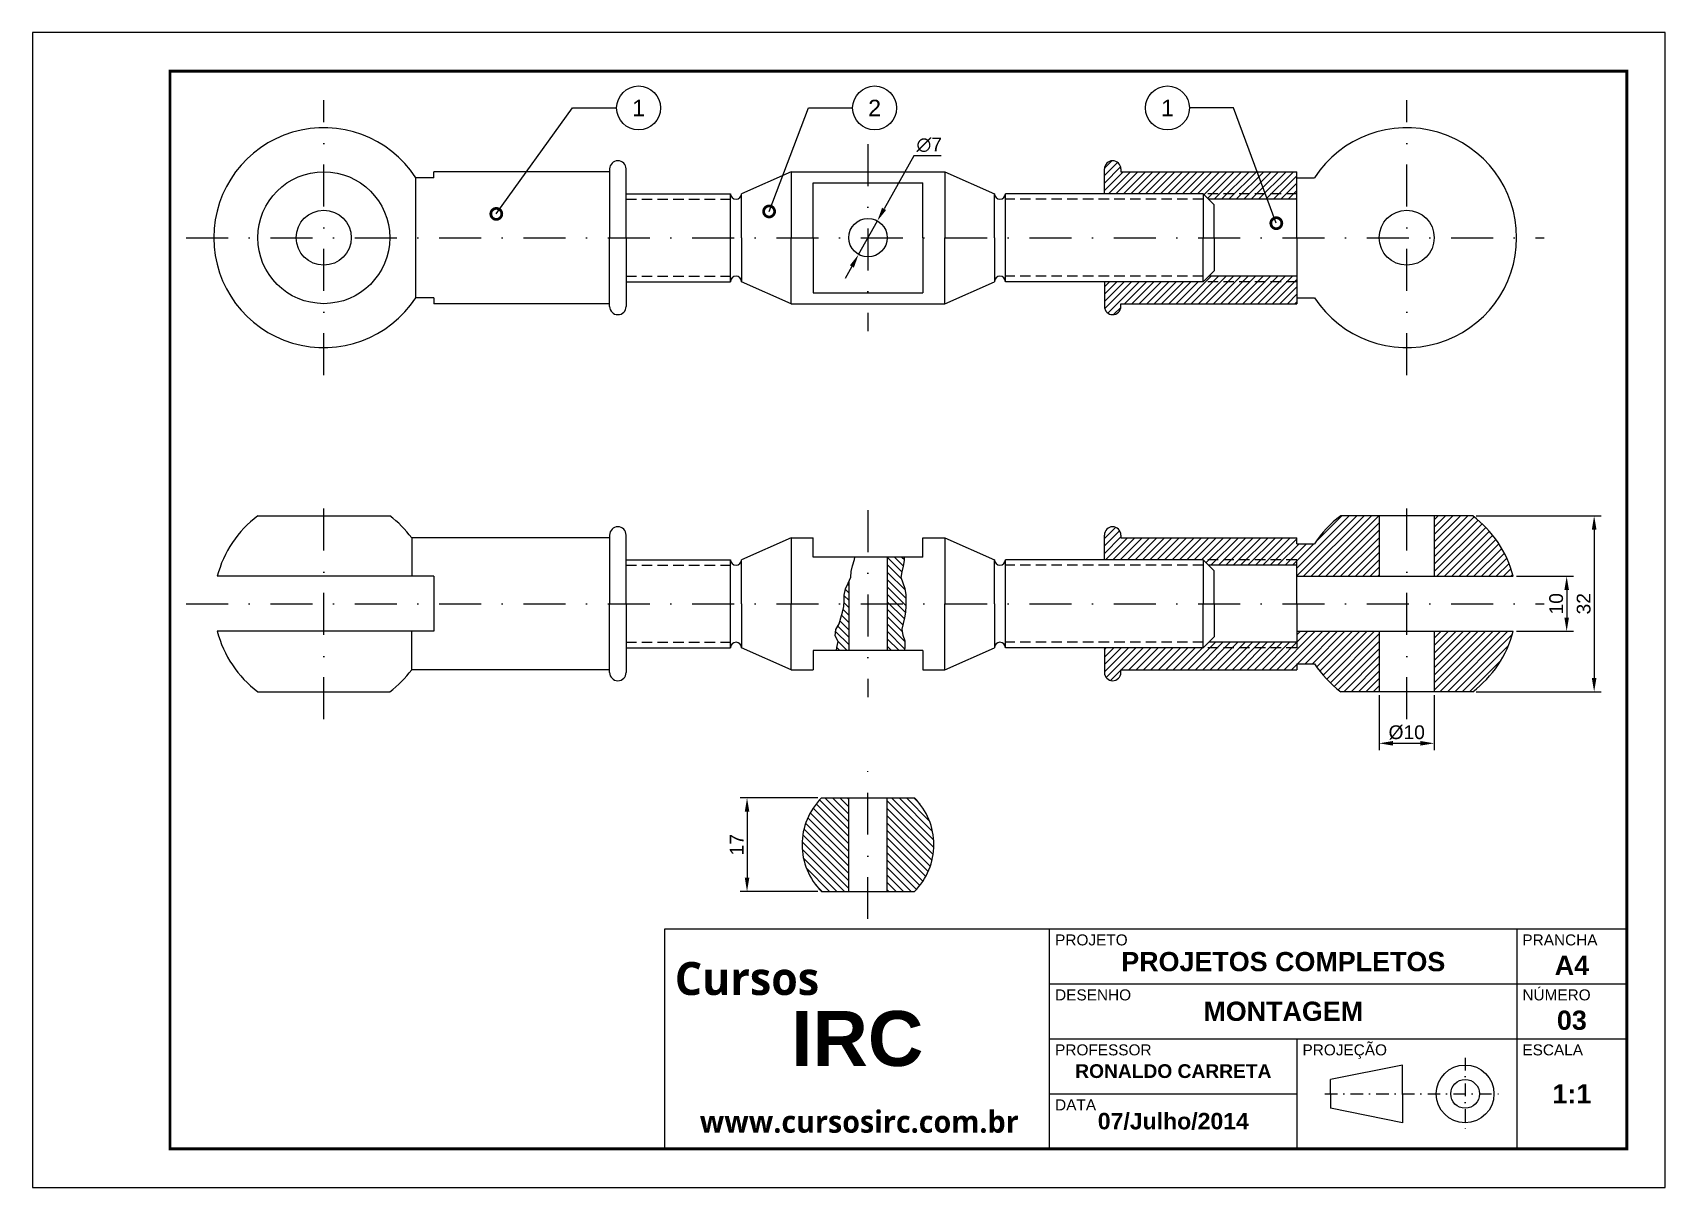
# Paper-space layout 'Layout1' of a CAD drawing. Header units: millimetres. Extents: x -50 to 247, y 24 to 234.
# The model-space entities are those that its viewports show. They can reach past a viewport. Long polylines and large blocks are cut down to what shows.
import ezdxf
from ezdxf import colors
from ezdxf.entities.mleader import LeaderData, LeaderLine
from ezdxf.enums import TextEntityAlignment as Align
from ezdxf.math import Vec2, Vec3

# ---------------------------------------------------------------- set-up
doc = ezdxf.new("R2010")
doc.units = ezdxf.units.MM
doc.header["$LTSCALE"] = 0.3
doc.linetypes.add('DASHDOTX2', pattern=[50.8, 25.4, -12.7, 0, -12.7])
doc.linetypes.add('HIDDEN', pattern=[9.525, 6.35, -3.175])
for name, color, linetype in [('centro', 42, 'DASHDOTX2'), ('contorno', 5, 'Continuous'), ('cotas', 7, 'Continuous'), ('hachura', 103, 'Continuous'), ('texto', 40, 'Continuous'), ('tracejado', 253, 'HIDDEN')]:
    doc.layers.add(name, color=color, linetype=linetype)
doc.styles.get("Standard").update_dxf_attribs({"font": 'arial.ttf'})
doc.styles.add('texto', font='arial.ttf')
doc.dimstyles.new('Annotative', dxfattribs={"dimscale": 0, "dimtxt": 2.5, "dimasz": 2.5, "dimexe": 1.25, "dimexo": 0.625, "dimtad": 1, "dimtoh": 1, "dimtxsty": 'Standard', "dimcen": 2.5, "dimclrt": 3, "dimadec": 0, "dimazin": 0, "dimtfac": 1, "dimtmove": 0, "dimatfit": 3, "dimfxl": 1, "dimarcsym": 0})

# ---------------------------------------------------------------- blocks, each defined once
blk = doc.blocks.new('*D1')
at = {"layer": 'cotas', "color": 0, "lineweight": -2, "transparency": 16777216}
for p, q in [((91.87, 36.17), (77.71, 36.17)), ((78.96, 33.67), (78.96, 21.67)), ((91.87, 19.17), (77.71, 19.17))]:
    blk.add_line(p, q, dxfattribs=at)
at = {"layer": 'cotas', "color": 0, "transparency": 16777216}
for points in [[(78.55, 33.67), (79.38, 33.67), (78.96, 36.17)], [(78.55, 21.67), (79.38, 21.67), (78.96, 19.17)]]:
    blk.add_solid(points, dxfattribs=at)
at = {"layer": 'Defpoints', "color": 0, "transparency": 16777216}
for p in [(92.49, 36.17), (78.96, 19.17), (92.49, 19.17)]:
    blk.add_point(p, dxfattribs=at)
at = {"layer": 'cotas', "color": 3, "transparency": 16777216, "insert": (77.08, 27.67), "char_height": 2.5, "attachment_point": 5, "rotation": 90}
blk.add_mtext('17', dxfattribs=at)
blk = doc.blocks.new('*D2')
at = {"layer": 'cotas', "color": 0, "lineweight": -2, "transparency": 16777216}
for p, q in [((193.96, 54.87), (193.96, 44.86)), ((203.96, 54.87), (203.96, 44.86)), ((196.46, 46.11), (201.46, 46.11))]:
    blk.add_line(p, q, dxfattribs=at)
at = {"layer": 'cotas', "color": 0, "transparency": 16777216}
for points in [[(196.46, 46.53), (196.46, 45.7), (193.96, 46.11)], [(201.46, 46.53), (201.46, 45.7), (203.96, 46.11)]]:
    blk.add_solid(points, dxfattribs=at)
at = {"layer": 'Defpoints', "color": 0, "transparency": 16777216}
for p in [(193.96, 55.49), (203.96, 55.49), (203.96, 46.11)]:
    blk.add_point(p, dxfattribs=at)
at = {"layer": 'cotas', "color": 3, "transparency": 16777216, "insert": (198.96, 48.08), "char_height": 2.5, "attachment_point": 5}
blk.add_mtext('%%C10', dxfattribs=at)
blk = doc.blocks.new('*D3')
at = {"layer": 'cotas', "color": 0, "lineweight": -2, "transparency": 16777216}
for p, q in [((218.95, 76.49), (229.31, 76.49)), ((228.06, 73.99), (228.06, 68.99)), ((218.95, 66.49), (229.31, 66.49))]:
    blk.add_line(p, q, dxfattribs=at)
at = {"layer": 'cotas', "color": 0, "transparency": 16777216}
for points in [[(227.64, 73.99), (228.48, 73.99), (228.06, 76.49)], [(227.64, 68.99), (228.48, 68.99), (228.06, 66.49)]]:
    blk.add_solid(points, dxfattribs=at)
at = {"layer": 'Defpoints', "color": 0, "transparency": 16777216}
for p in [(218.33, 76.49), (218.33, 66.49), (228.06, 66.49)]:
    blk.add_point(p, dxfattribs=at)
at = {"layer": 'cotas', "color": 3, "transparency": 16777216, "insert": (226.16, 71.49), "char_height": 2.5, "attachment_point": 5, "rotation": 90}
blk.add_mtext('10', dxfattribs=at)
blk = doc.blocks.new('*D4')
at = {"layer": 'cotas', "color": 0, "lineweight": -2, "transparency": 16777216}
for p, q in [((211.59, 87.49), (234.31, 87.49)), ((233.06, 84.99), (233.06, 57.99)), ((211.59, 55.49), (234.31, 55.49))]:
    blk.add_line(p, q, dxfattribs=at)
at = {"layer": 'cotas', "color": 0, "transparency": 16777216}
for points in [[(232.64, 84.99), (233.48, 84.99), (233.06, 87.49)], [(232.64, 57.99), (233.48, 57.99), (233.06, 55.49)]]:
    blk.add_solid(points, dxfattribs=at)
at = {"layer": 'Defpoints', "color": 0, "transparency": 16777216}
for p in [(210.96, 87.49), (210.96, 55.49), (233.06, 55.49)]:
    blk.add_point(p, dxfattribs=at)
at = {"layer": 'cotas', "color": 3, "transparency": 16777216, "insert": (231.16, 71.49), "char_height": 2.5, "attachment_point": 5, "rotation": 90}
blk.add_mtext('32', dxfattribs=at)
blk = doc.blocks.new('*D5')
at = {"layer": 'cotas', "color": 0, "lineweight": -2, "transparency": 16777216}
for p, q in [((109.3, 152.98), (103.89, 143.31)), ((114.28, 152.98), (109.3, 152.98)), ((99.25, 135.01), (102.67, 141.12)), ((98.03, 132.83), (96.81, 130.65))]:
    blk.add_line(p, q, dxfattribs=at)
at = {"layer": 'cotas', "color": 0, "transparency": 16777216}
for points in [[(103.53, 143.51), (104.26, 143.1), (102.67, 141.12)], [(97.67, 133.04), (98.4, 132.63), (99.25, 135.01)]]:
    blk.add_solid(points, dxfattribs=at)
at = {"layer": 'Defpoints', "color": 0, "transparency": 16777216}
for p in [(102.67, 141.12), (99.25, 135.01)]:
    blk.add_point(p, dxfattribs=at)
at = {"layer": 'cotas', "color": 3, "transparency": 16777216, "insert": (112.11, 154.95), "char_height": 2.5, "attachment_point": 5}
blk.add_mtext('∅7', dxfattribs=at)
blk = doc.blocks.new('_TagCircle')
at = {"color": 0, "linetype": 'ByBlock', "lineweight": -2, "transparency": 16777216}
blk.add_circle((0, 0), 4, dxfattribs=at)
at = {"layer": 'cotas', "color": 0, "transparency": 16777216}
blk.add_attdef('TAGNUMBER', text='', height=3, dxfattribs=at).set_placement((0, -1.5), align=Align.CENTER)
blk = doc.blocks.new('_DotSmall')
at = {"color": 0, "linetype": 'ByBlock', "const_width": 0.5}
blk.add_lwpolyline([(-0.0625, 0, 1), (0.0625, 0, 1)], format="xyb", close=True, dxfattribs=at)

msp = doc.modelspace()

# ---------------------------------------------------------------- hatches: boundary and pattern name
at = {"layer": 'hachura'}
h = msp.add_hatch(dxfattribs=at)
h.set_pattern_fill('ANSI31', color=256, scale=0.3)
h.paths.add_polyline_path([(178.963, 150.069), (146.963, 150.069), (146.963, 150.569, 0.4142136), (145.463, 152.069, 0.4142136), (143.963, 150.569), (143.963, 146.069), (161.963, 146.069), (178.963, 146.069)])
h.paths.add_polyline_path([(178.963, 146.069), (161.963, 146.069), (162.963, 145.069), (178.963, 145.069)])
h.paths.add_polyline_path([(178.963, 131.069), (162.963, 131.069), (161.963, 130.069), (178.963, 130.069)])
h.paths.add_polyline_path([(178.963, 130.069), (161.963, 130.069), (143.963, 130.069), (143.963, 125.569, 0.4142136), (145.463, 124.069, 0.4142136), (146.963, 125.569), (146.963, 126.069), (178.963, 126.069)])
h = msp.add_hatch(dxfattribs=at)
h.set_pattern_fill('ANSI31', color=256, scale=0.3)
h.paths.add_polyline_path([(193.963, 87.491), (186.963, 87.491, 0.0878214), (182.2, 82.399), (178.963, 82.399), (178.963, 83.491), (146.963, 83.491), (146.963, 83.991, 0.4142136), (145.463, 85.491, 0.4142136), (143.963, 83.991), (143.963, 79.491), (161.963, 79.491), (178.963, 79.491), (178.963, 76.491), (193.963, 76.491)])
h.paths.add_polyline_path([(178.963, 79.491), (161.963, 79.491), (162.963, 78.491), (178.963, 78.491)], flags=17)
h.paths.add_polyline_path([(210.963, 87.491), (203.963, 87.491), (203.963, 76.491), (218.328, 76.491, 0.1702712)])
h.paths.add_polyline_path([(218.328, 66.491), (203.963, 66.491), (203.963, 55.491), (210.963, 55.491, 0.1702712)])
h.paths.add_polyline_path([(193.963, 66.491), (178.963, 66.491), (178.963, 63.491), (161.963, 63.491), (143.963, 63.491), (143.963, 58.991, 0.4142136), (145.463, 57.491, 0.4142136), (146.963, 58.991), (146.963, 59.491), (178.963, 59.491), (178.963, 60.582), (182.2, 60.582, 0.0878214), (186.963, 55.491), (193.963, 55.491)])
h.paths.add_polyline_path([(178.963, 64.491), (162.963, 64.491), (161.963, 63.491), (178.963, 63.491)], flags=17)
h = msp.add_hatch(dxfattribs=at)
h.set_pattern_fill('ANSI31', color=256, scale=0.3, angle=90)
h.set_pattern_definition([(135, (0, -25.7223), (-0.673519, -0.673519), [])])
h.paths.add_polyline_path([(107.741, 74.192), (107.342, 75.228), (107.023, 76.264), (107.183, 77.299), (107.422, 78.335), (107.582, 79.371), (107.63, 79.991), (104.463, 79.991), (104.463, 71.491), (107.901, 71.491), (107.901, 73.156)])
h.paths.add_polyline_path([(107.662, 68.934), (107.821, 69.97), (107.901, 71.085), (107.901, 71.491), (104.463, 71.491), (104.463, 62.991), (107.648, 62.991), (107.741, 63.596), (107.741, 64.711), (107.342, 65.747), (107.183, 66.862), (107.422, 67.898)])
h.paths.add_polyline_path([(97.463, 75.45), (97.368, 75.228), (96.889, 74.192), (96.65, 73.077), (96.65, 72.041), (96.607, 71.491), (97.463, 71.491)])
h.paths.add_polyline_path([(97.463, 71.491), (96.607, 71.491), (96.57, 71.005), (96.331, 69.97), (96.011, 68.934), (95.692, 67.819), (95.134, 66.783), (94.974, 65.667), (95.533, 64.632), (95.293, 63.516), (95.253, 62.991), (97.463, 62.991)])
h = msp.add_hatch(dxfattribs=at)
h.set_pattern_fill('ANSI31', color=256, scale=0.3, angle=90)
h.set_pattern_definition([(135, (0, -16.1661), (-0.673519, -0.673519), [])])
h.paths.add_polyline_path([(92.493, 36.174, 0.1993636), (88.963, 27.674), (97.463, 27.674), (97.463, 36.174)])
h.paths.add_polyline_path([(88.963, 27.674, 0.1993636), (92.493, 19.174), (97.463, 19.174), (97.463, 27.674)])
h.paths.add_polyline_path([(104.463, 27.674), (104.463, 19.174), (109.434, 19.174, 0.1993636), (112.963, 27.674)])
h.paths.add_polyline_path([(104.463, 36.174), (104.463, 27.674), (112.963, 27.674, 0.1993636), (109.434, 36.174)])

# ---------------------------------------------------------------- linework, layer by layer
at = {"layer": 'centro'}
for p, q in [((1.963, 113.069), (1.963, 163.069)), ((198.963, 113.069), (198.963, 163.069)), ((100.963, 155.069), (100.963, 121.069)), ((-23.037, 138.069), (223.963, 138.069)), ((1.963, 50.491), (1.963, 92.491)), ((198.963, 50.491), (198.963, 92.491)), ((100.963, 88.491), (100.963, 54.491)), ((-23.037, 71.491), (223.963, 71.491)), ((100.963, 14.174), (100.963, 41.174))]:
    msp.add_line(p, q, dxfattribs=at)
at = {"layer": 'contorno'}
for p, q in [((55.463, 152.069), (55.463, 152.069)), ((145.463, 152.069), (145.463, 152.069)), ((18.726, 127.16), (18.726, 148.977)), ((21.963, 148.977), (18.726, 148.977)), ((53.963, 150.069), (21.963, 150.069)), ((21.963, 148.977), (21.963, 150.069)), ((53.963, 150.569), (53.963, 138.069)), ((56.963, 138.069), (56.963, 150.569)), ((86.963, 150.069), (77.963, 146.069)), ((86.963, 150.069), (114.963, 150.069)), ((86.963, 150.069), (86.963, 138.069)), ((114.963, 150.069), (123.963, 146.069)), ((114.963, 150.069), (114.963, 138.069)), ((143.963, 146.069), (143.963, 150.569)), ((146.963, 150.569), (146.963, 150.069)), ((146.963, 150.069), (178.963, 150.069)), ((178.963, 138.069), (178.963, 150.069)), ((178.963, 148.977), (182.2, 148.977)), ((56.963, 146.069), (75.963, 146.069)), ((75.963, 130.069), (75.963, 146.069)), ((77.963, 138.069), (77.963, 146.069)), ((90.963, 138.069), (90.963, 148.069)), ((90.963, 148.069), (110.963, 148.069)), ((110.963, 138.069), (110.963, 148.069)), ((123.963, 138.069), (123.963, 146.069)), ((161.963, 146.069), (125.963, 146.069)), ((125.963, 130.069), (125.963, 146.069)), ((161.963, 146.069), (163.963, 144.069)), ((161.963, 146.069), (161.963, 138.069)), ((178.963, 145.069), (162.963, 145.069)), ((163.963, 138.069), (163.963, 144.069)), ((53.963, 125.569), (53.963, 138.069)), ((56.963, 138.069), (56.963, 125.569)), ((77.963, 138.069), (77.963, 130.069)), ((86.963, 126.069), (86.963, 138.069)), ((90.963, 138.069), (90.963, 128.069)), ((110.963, 138.069), (110.963, 128.069)), ((114.963, 126.069), (114.963, 138.069)), ((123.963, 138.069), (123.963, 130.069)), ((161.963, 130.069), (161.963, 138.069)), ((163.963, 138.069), (163.963, 132.069)), ((178.963, 138.069), (178.963, 126.069)), ((161.963, 130.069), (163.963, 132.069)), ((178.963, 131.069), (162.963, 131.069)), ((56.963, 130.069), (75.963, 130.069)), ((86.963, 126.069), (77.963, 130.069)), ((90.963, 128.069), (110.963, 128.069)), ((114.963, 126.069), (123.963, 130.069)), ((161.963, 130.069), (125.963, 130.069)), ((143.963, 130.069), (143.963, 125.569)), ((21.963, 127.16), (18.726, 127.16)), ((21.963, 127.16), (21.963, 126.069)), ((53.963, 126.069), (21.963, 126.069)), ((86.963, 126.069), (114.963, 126.069)), ((146.963, 126.069), (178.963, 126.069)), ((146.963, 125.569), (146.963, 126.069)), ((178.963, 127.16), (182.2, 127.16)), ((55.463, 124.069), (55.463, 124.069)), ((145.463, 124.069), (145.463, 124.069)), ((-10.037, 87.491), (13.963, 87.491)), ((210.963, 87.491), (186.963, 87.491)), ((193.963, 87.491), (193.963, 76.491)), ((203.963, 87.491), (203.963, 76.491)), ((53.963, 83.491), (17.963, 83.491)), ((17.963, 83.491), (17.963, 76.491)), ((53.963, 83.991), (53.963, 71.491)), ((55.463, 85.491), (55.463, 85.491)), ((56.963, 71.491), (56.963, 83.991)), ((86.963, 83.491), (77.963, 79.491)), ((86.963, 83.491), (90.963, 83.491)), ((86.963, 83.491), (86.963, 71.491)), ((90.963, 79.991), (90.963, 83.491)), ((110.963, 79.991), (110.963, 83.491)), ((110.963, 83.491), (114.963, 83.491)), ((114.963, 83.491), (123.963, 79.491)), ((114.963, 83.491), (114.963, 71.491)), ((143.963, 79.491), (143.963, 83.991)), ((145.463, 85.491), (145.463, 85.491)), ((146.963, 83.991), (146.963, 83.491)), ((146.963, 83.491), (178.963, 83.491)), ((178.963, 82.399), (178.963, 83.491)), ((178.963, 82.399), (182.2, 82.399)), ((56.963, 79.491), (75.963, 79.491)), ((75.963, 63.491), (75.963, 79.491)), ((77.963, 71.491), (77.963, 79.491)), ((110.963, 79.991), (90.963, 79.991)), ((104.463, 79.991), (104.463, 62.991)), ((123.963, 71.491), (123.963, 79.491)), ((161.963, 79.491), (125.963, 79.491)), ((125.963, 63.491), (125.963, 79.491)), ((161.963, 79.491), (163.963, 77.491)), ((161.963, 79.491), (161.963, 71.491)), ((178.963, 78.491), (162.963, 78.491)), ((163.963, 71.491), (163.963, 77.491)), ((178.963, 71.491), (178.963, 79.491)), ((21.963, 76.491), (-17.402, 76.491)), ((21.963, 76.491), (21.963, 66.491)), ((97.463, 75.45), (97.463, 62.991)), ((178.963, 76.491), (218.328, 76.491)), ((53.963, 58.991), (53.963, 71.491)), ((56.963, 71.491), (56.963, 58.991)), ((77.963, 71.491), (77.963, 63.491)), ((86.963, 59.491), (86.963, 71.491)), ((114.963, 59.491), (114.963, 71.491)), ((123.963, 71.491), (123.963, 63.491)), ((161.963, 63.491), (161.963, 71.491)), ((163.963, 71.491), (163.963, 65.491)), ((178.963, 71.491), (178.963, 63.491)), ((21.963, 66.491), (-17.402, 66.491)), ((17.963, 59.491), (17.963, 66.491)), ((161.963, 63.491), (163.963, 65.491)), ((178.963, 66.491), (218.328, 66.491)), ((193.963, 66.491), (193.963, 55.491)), ((203.963, 66.491), (203.963, 55.491)), ((56.963, 63.491), (75.963, 63.491)), ((86.963, 59.491), (77.963, 63.491)), ((90.963, 62.991), (90.963, 59.491)), ((110.963, 62.991), (90.963, 62.991)), ((110.963, 62.991), (110.963, 59.491)), ((114.963, 59.491), (123.963, 63.491)), ((161.963, 63.491), (125.963, 63.491)), ((143.963, 63.491), (143.963, 58.991)), ((178.963, 64.491), (162.963, 64.491)), ((53.963, 59.491), (17.963, 59.491)), ((86.963, 59.491), (90.963, 59.491)), ((110.963, 59.491), (114.963, 59.491)), ((146.963, 59.491), (178.963, 59.491)), ((146.963, 58.991), (146.963, 59.491)), ((178.963, 60.582), (182.2, 60.582)), ((178.963, 60.582), (178.963, 59.491)), ((55.463, 57.491), (55.463, 57.491)), ((145.463, 57.491), (145.463, 57.491)), ((-10.037, 55.491), (13.963, 55.491)), ((210.963, 55.491), (186.963, 55.491)), ((92.493, 36.174), (109.434, 36.174)), ((97.463, 19.174), (97.463, 36.174)), ((104.463, 19.174), (104.463, 36.174)), ((92.493, 19.174), (109.434, 19.174))]:
    msp.add_line(p, q, dxfattribs=at)
for centre, radius in [((1.963, 138.069), 12), ((1.963, 138.069), 5), ((198.963, 138.069), 5), ((100.963, 138.069), 3.5)]:
    msp.add_circle(centre, radius, dxfattribs=at)
for centre, radius, start, end in [((1.963, 138.069), 20, 33.05444, 326.94556), ((198.963, 138.069), 20, 213.05444, 146.94556), ((55.463, 150.569), 1.5, 90, 180), ((55.463, 150.569), 1.5, 0, 90), ((145.463, 150.569), 1.5, 90, 180), ((145.463, 150.569), 1.5, 0, 90), ((76.963, 146.069), 1, 180, 0), ((124.963, 146.069), 1, 180, 0), ((76.963, 130.069), 1, 0, 180), ((124.963, 130.069), 1, 0, 180), ((55.463, 125.569), 1.5, 180, 270), ((55.463, 125.569), 1.5, 270, 0), ((145.463, 125.569), 1.5, 180, 270), ((145.463, 125.569), 1.5, 270, 0), ((1.963, 71.491), 20, 126.8699, 165.52249), ((1.963, 71.491), 20, 36.8699, 53.1301), ((198.963, 71.491), 20, 126.8699, 146.94556), ((198.963, 71.491), 20, 14.47751, 53.1301), ((55.463, 83.991), 1.5, 90, 180), ((55.463, 83.991), 1.5, 0, 90), ((145.463, 83.991), 1.5, 90, 180), ((145.463, 83.991), 1.5, 0, 90), ((76.963, 79.491), 1, 180, 0), ((124.963, 79.491), 1, 180, 0), ((1.963, 71.491), 20, 194.47751, 233.1301), ((198.963, 71.491), 20, 306.8699, 345.52249), ((76.963, 63.491), 1, 0, 180), ((124.963, 63.491), 1, 0, 180), ((1.963, 71.491), 20, 306.8699, 323.1301), ((198.963, 71.491), 20, 213.05444, 233.1301), ((55.463, 58.991), 1.5, 180, 270), ((55.463, 58.991), 1.5, 270, 0), ((145.463, 58.991), 1.5, 180, 270), ((145.463, 58.991), 1.5, 270, 0), ((100.963, 27.674), 12, 134.90053, 225.09947), ((100.963, 27.674), 12, 314.90053, 45.09947)]:
    msp.add_arc(centre, radius, start, end, dxfattribs=at)
at = {"layer": 'hachura'}
for p, q in [((97.847, 76.343), (97.926, 77.379)), ((97.926, 77.379), (98.166, 78.415)), ((98.166, 78.415), (98.485, 79.53)), ((98.485, 79.53), (98.569, 79.991)), ((107.023, 76.264), (107.183, 77.299)), ((107.183, 77.299), (107.422, 78.335)), ((107.422, 78.335), (107.582, 79.371)), ((107.582, 79.371), (107.63, 79.991)), ((96.889, 74.192), (97.368, 75.228)), ((97.368, 75.228), (97.847, 76.343)), ((107.342, 75.228), (107.023, 76.264)), ((107.741, 74.192), (107.342, 75.228)), ((96.57, 71.005), (96.65, 72.041)), ((96.65, 73.077), (96.889, 74.192)), ((96.65, 72.041), (96.65, 73.077)), ((107.901, 73.156), (107.741, 74.192)), ((107.901, 71.085), (107.901, 73.156)), ((95.692, 67.819), (96.011, 68.934)), ((96.011, 68.934), (96.331, 69.97)), ((96.331, 69.97), (96.57, 71.005)), ((107.422, 67.898), (107.662, 68.934)), ((107.662, 68.934), (107.821, 69.97)), ((107.821, 69.97), (107.901, 71.085)), ((94.974, 65.667), (95.134, 66.783)), ((95.533, 64.632), (94.974, 65.667)), ((95.134, 66.783), (95.692, 67.819)), ((107.183, 66.862), (107.422, 67.898)), ((107.342, 65.747), (107.183, 66.862)), ((107.741, 64.711), (107.342, 65.747)), ((95.253, 62.991), (95.293, 63.516)), ((95.293, 63.516), (95.533, 64.632)), ((107.648, 62.991), (107.741, 63.596)), ((107.741, 63.596), (107.741, 64.711))]:
    msp.add_line(p, q, dxfattribs=at)
at = {"layer": 'tracejado'}
for p, q in [((178.963, 146.069), (161.963, 146.069)), ((56.963, 145.069), (75.963, 145.069)), ((161.963, 145.069), (125.963, 145.069)), ((56.963, 131.069), (75.963, 131.069)), ((161.963, 131.069), (125.963, 131.069)), ((178.963, 130.069), (161.963, 130.069)), ((56.963, 78.491), (75.963, 78.491)), ((161.963, 78.491), (125.963, 78.491)), ((178.963, 79.491), (161.963, 79.491)), ((56.963, 64.491), (75.963, 64.491)), ((161.963, 64.491), (125.963, 64.491)), ((178.963, 63.491), (161.963, 63.491))]:
    msp.add_line(p, q, dxfattribs=at)

# ---------------------------------------------------------------- dimensions: what is measured, and where the dimension line sits
at = {"layer": 'cotas'}
dim = msp.add_diameter_dim_2p(p1=(99.255, 135.014), p2=(102.672, 141.123), dimstyle='Annotative', dxfattribs=at)
dim.commit()
dim.dimension.update_dxf_attribs({"geometry": '*D5', "text_midpoint": (112.105, 152.975), "dimtype": 163})
for base, p1, p2, picture, middle in [((233.059, 55.491), (210.963, 87.491), (210.963, 55.491), '*D4', (231.156, 71.491)), ((228.059, 66.491), (218.328, 76.491), (218.328, 66.491), '*D3', (226.157, 71.491)), ((78.963, 19.174), (92.493, 36.174), (92.493, 19.174), '*D1', (77.083, 27.674))]:
    dim = msp.add_linear_dim(base=base, p1=p1, p2=p2, angle=90, dimstyle='Annotative', dxfattribs=at)
    dim.commit()
    dim.dimension.update_dxf_attribs({"geometry": picture, "text_midpoint": middle})
dim = msp.add_linear_dim(base=(203.963, 46.114), p1=(193.963, 55.491), p2=(203.963, 55.491), text='%%C<>', dimstyle='Annotative', dxfattribs=at)
dim.commit()
dim.dimension.update_dxf_attribs({"geometry": '*D2', "text_midpoint": (198.963, 48.085)})

# ---------------------------------------------------------------- leaders
ml = msp.add_multileader_block('Standard', dxfattribs=at)
ml.set_content('_TagCircle', color=256)
ml.set_attribute('TAGNUMBER', '1', width=0)
ml.set_leader_properties()
ml.set_arrow_properties(name='DOTSMALL')
ml.build(insert=Vec2(0, 0))
ctx = ml.context
ctx.base_point, ctx.plane_origin = Vec3(55.24, 161.657), Vec3(33.352, 142.395)
notes = []
notes.append((ctx, [(0, (1, 1, 0), (47.24, 161.657), (1, 0), 8, [(0, [(33.352, 142.395)], 0, [])])]))
ctx.block.insert = Vec3(59.24, 161.657)
ml = msp.add_multileader_block('Standard', dxfattribs=at)
ml.set_content('_TagCircle', color=256)
ml.set_attribute('TAGNUMBER', '2', width=0)
ml.set_leader_properties()
ml.set_arrow_properties(name='DOTSMALL')
ml.build(insert=Vec2(0, 0))
ctx = ml.context
ctx.base_point, ctx.plane_origin = Vec3(98.172, 161.657), Vec3(82.981, 142.84)
notes.append((ctx, [(0, (1, 1, 0), (90.172, 161.657), (1, 0), 8, [(0, [(82.981, 142.84)], 0, [])])]))
ctx.block.insert = Vec3(102.172, 161.657)
ml = msp.add_multileader_block('Standard', dxfattribs=at)
ml.set_content('_TagCircle', color=256)
ml.set_attribute('TAGNUMBER', '1', width=0)
ml.set_leader_properties()
ml.set_arrow_properties(name='DOTSMALL')
ml.build(insert=Vec2(0, 0))
ctx = ml.context
ctx.base_point, ctx.plane_origin = Vec3(151.438, 161.657), Vec3(175.241, 140.701)
notes.append((ctx, [(0, (1, 1, 0), (167.438, 161.657), (-1, 0), 8, [(0, [(175.241, 140.701)], 0, [])])]))
ctx.block.insert = Vec3(155.438, 161.657)
for ctx, leaders in notes:
    for number, flags, end, landing, length, lines in leaders:
        leader = LeaderData()
        leader.index, (leader.has_last_leader_line, leader.has_dogleg_vector, leader.attachment_direction) = number, flags
        leader.last_leader_point, leader.dogleg_vector, leader.dogleg_length = Vec3(end), Vec3(landing), length
        for number, points, colour, breaks in lines:
            line = LeaderLine()
            line.index, line.vertices, line.color, line.breaks = number, Vec3.list(points), colors.encode_raw_color(colour), breaks
            leader.lines.append(line)
        ctx.leaders.append(leader)

psp = doc.layouts.get("Layout1")

# ---------------------------------------------------------------- linework, layer by layer
at = {"layer": 'centro', "ltscale": 0.3}
for p, q in [((210.44, 47.27), (210.44, 34.15)), ((184.94, 40.71), (217, 40.71))]:
    psp.add_line(p, q, dxfattribs=at)
at = {"layer": 'contorno'}
for p, q in [((246.86, 233.71), (-50.14, 233.71)), ((-50.14, 233.71), (-50.14, 23.71)), ((246.86, 23.71), (246.86, 233.71)), ((64.86, 30.71), (64.86, 70.71)), ((64.86, 70.71), (239.86, 70.71)), ((134.86, 30.71), (134.86, 70.71)), ((219.86, 70.71), (219.86, 30.71)), ((134.86, 60.71), (239.86, 60.71)), ((134.86, 50.71), (239.86, 50.71)), ((179.86, 30.71), (179.86, 50.71)), ((199.06, 45.96), (185.94, 43.33)), ((199.06, 40.71), (199.06, 45.96)), ((185.94, 40.71), (185.94, 43.33)), ((134.86, 40.71), (179.86, 40.71)), ((185.94, 40.71), (185.94, 38.09)), ((199.06, 40.71), (199.06, 35.46)), ((199.06, 35.46), (185.94, 38.09)), ((-50.14, 23.71), (246.86, 23.71))]:
    psp.add_line(p, q, dxfattribs=at)
at = {"layer": 'contorno', "const_width": 0.5}
psp.add_lwpolyline([(239.86, 30.71), (239.86, 226.71), (-25.14, 226.71), (-25.14, 30.71)], close=True, dxfattribs=at)
at = {"layer": 'contorno'}
for radius in [5.25, 2.62]:
    psp.add_circle((210.44, 40.71), radius, dxfattribs=at)

# ---------------------------------------------------------------- texts
at = {"layer": 'texto', "style": 'texto'}
for s, width, insert, char_height, attachment_point in [('PROJETO', 105, (135.86, 69.71), 2, 1), ('PRANCHA', 105, (220.86, 69.71), 2, 1), ('{\\fArial|b1|i0|c0|p34;PROJETOS COMPLETOS}', 85, (177.36, 64.74), 3.5, 5), ('{\\fArial|b1|i0|c0|p34;A4}', 20, (229.86, 64.08), 3.5, 5), ('{\\fLucida Calligraphy|b1|i0|c0|p66;Cursos}', 70, (66.67, 64.69), 6, 1), ('DESENHO', 105, (135.86, 59.71), 2, 1), ('NÚMERO', 105, (220.86, 59.71), 2, 1), ('{\\fArial|b1|i0|c0|p34;MONTAGEM}', 85, (177.36, 55.71), 3.5, 5), ('{\\fArial|b1|i0|c0|p34;IRC}', 70, (99.86, 50.71), 10, 5), ('{\\fArial|b1|i0|c0|p34;03}', 20, (229.86, 54.08), 3.5, 5), ('PROFESSOR', 105, (135.86, 49.71), 2, 1), ('PROJEÇÃO', 105, (180.86, 49.71), 2, 1), ('ESCALA', 105, (220.86, 49.71), 2, 1), ('{\\fArial|b1|i0|c0|p34;RONALDO CARRETA}', 45, (157.36, 44.83), 2.5, 5), ('{\\fArial|b1|i0|c0|p34;1:1}', 20, (229.86, 40.71), 3.5, 5), ('DATA', 105, (135.86, 39.71), 2, 1), ('{\\fLucida Calligraphy|b1|i0|c0|p66;www.cursosirc.com.br}', 70, (100.22, 35.61), 4, 5), ('{\\fArial|b1|i0|c0|p34;07/Julho/2014}', 45, (157.36, 35.71), 3, 5)]:
    psp.add_mtext_dynamic_manual_height_columns(s, width=width, gutter_width=12.5, heights=[0], dxfattribs=dict(at, insert=insert, char_height=char_height, attachment_point=attachment_point))

# ---------------------------------------------------------------- viewports
at = {"layer": '0', "view_target_point": (6519.459, 3324.623)}
psp.add_viewport(center=(107.36, 128.71), size=(265, 196), view_center_point=(-6412.952, -3254.267), view_height=196, dxfattribs=at)

doc.saveas('drawing.dxf')
